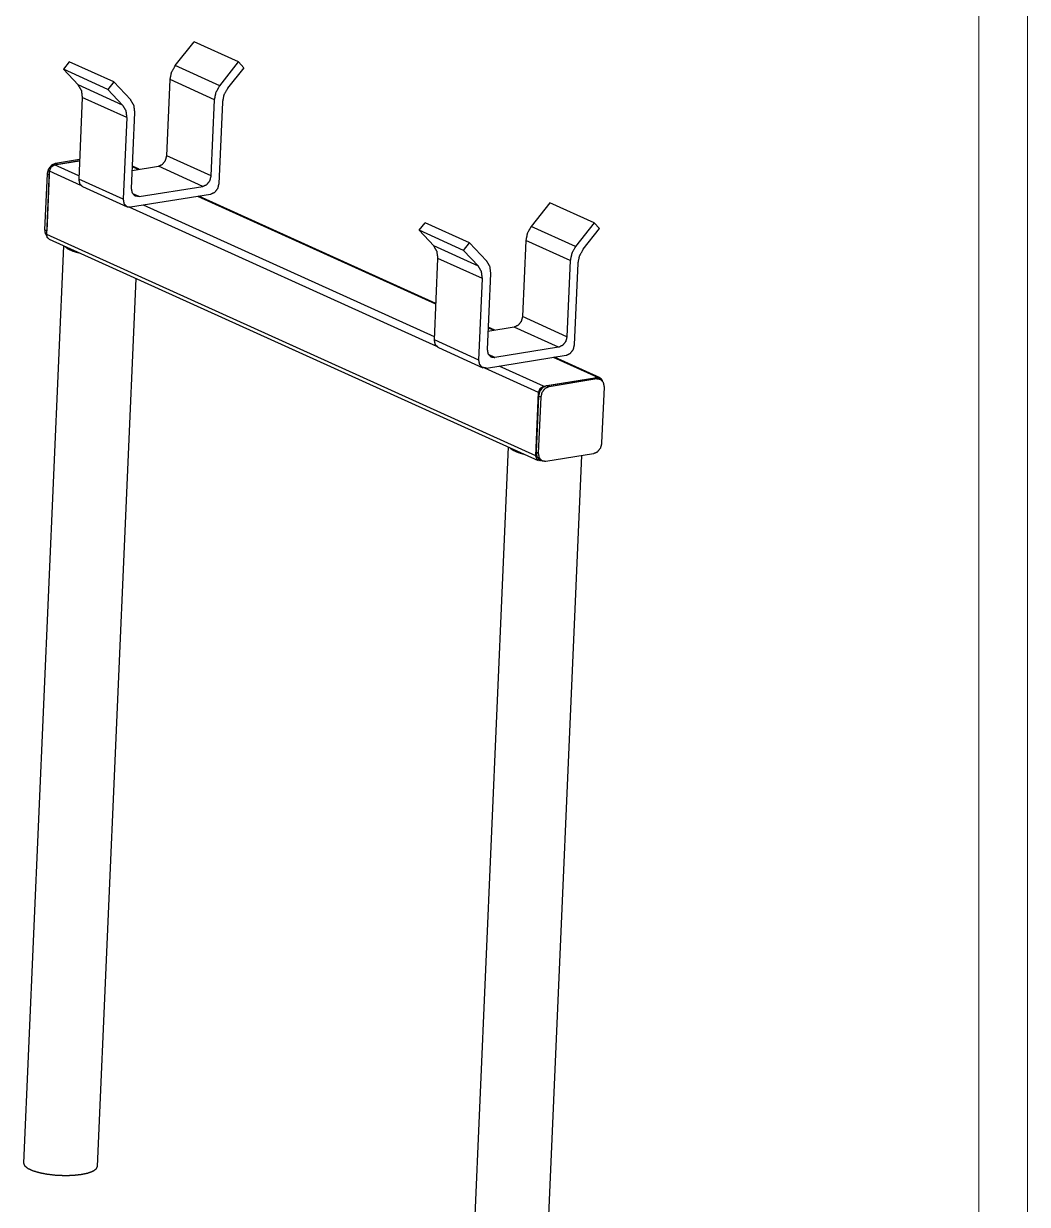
# Model space of a CAD drawing. Header units: millimetres. Extents: x 2210 to 79821, y -19430 to 2344.
# Drawn here: x 5692.5 to 5795.7, y 1602.5 to 1723.8 of the extents above; entities that cross this region are included whole.
import ezdxf

# ---------------------------------------------------------------- set-up
doc = ezdxf.new("R2010")
doc.units = ezdxf.units.MM
doc.layers.add('101', color=7, linetype='Continuous', true_color=0xffffff)

msp = doc.modelspace()

# ---------------------------------------------------------------- linework, layer by layer
at = {"layer": '101', "color": 133, "linetype": 'Continuous', "lineweight": 18}
for p, q in [((5795.68, 1492.82), (5795.68, 1789.82)), ((5790.68, 1497.82), (5790.68, 1784.82))]:
    msp.add_line(p, q, dxfattribs=at)
at = {"layer": '101', "color": 92, "linetype": 'Continuous', "lineweight": 25}
for p, q in [((5708.09, 1719.46), (5710.03, 1721.9)), ((5714.6, 1719.84), (5710.03, 1721.9)), ((5697.19, 1719.85), (5696.58, 1719.08)), ((5696.58, 1719.08), (5698.1, 1717.47)), ((5701.15, 1717.01), (5696.58, 1719.08)), ((5701.76, 1717.78), (5697.19, 1719.85)), ((5712.66, 1717.4), (5708.09, 1719.46)), ((5712.66, 1717.4), (5714.6, 1719.84)), ((5715.15, 1719.25), (5713.47, 1717.13)), ((5714.6, 1719.84), (5715.15, 1719.25)), ((5701.76, 1717.78), (5701.15, 1717.01)), ((5703.51, 1715.93), (5701.76, 1717.78)), ((5707.21, 1710.21), (5707.55, 1718.03)), ((5712.12, 1715.96), (5707.55, 1718.03)), ((5702.67, 1715.4), (5698.1, 1717.47)), ((5701.15, 1717.01), (5702.67, 1715.4)), ((5698.52, 1716.19), (5698.16, 1707.81)), ((5703.09, 1714.12), (5698.52, 1716.19)), ((5711.78, 1708.14), (5712.12, 1715.96)), ((5712.93, 1715.7), (5712.56, 1707.32)), ((5703.09, 1714.12), (5702.73, 1705.74)), ((5703.59, 1706.83), (5703.93, 1714.65)), ((5695.67, 1709.26), (5698.24, 1709.67)), ((5698.17, 1708.13), (5695.67, 1709.26)), ((5703.67, 1708.69), (5706.35, 1709.12)), ((5704.38, 1708.81), (5703.69, 1709.12)), ((5710.92, 1707.06), (5706.35, 1709.12)), ((5711.78, 1708.14), (5707.21, 1710.21)), ((5694.87, 1702.1), (5695.16, 1708.61)), ((5698.39, 1707.14), (5695.16, 1708.61)), ((5704.27, 1708.79), (5703.68, 1709.05)), ((5702.73, 1705.74), (5698.16, 1707.81)), ((5698.56, 1707.03), (5703.13, 1704.96)), ((5704.37, 1706.01), (5710.92, 1707.06)), ((5711.7, 1706.23), (5703.5, 1704.92)), ((5704.37, 1706.01), (5703.72, 1706.3)), ((5734.88, 1694.95), (5710.39, 1706.02)), ((5734.88, 1695.02), (5710.51, 1706.04)), ((5734.96, 1690.61), (5703.33, 1704.91)), ((5734.73, 1691.6), (5704.82, 1705.13)), ((5746.59, 1705.37), (5744.66, 1702.93)), ((5751.16, 1703.31), (5746.59, 1705.37)), ((5733.15, 1702.55), (5733.76, 1703.32)), ((5738.33, 1701.25), (5733.76, 1703.32)), ((5751.16, 1703.31), (5749.23, 1700.87)), ((5751.71, 1702.72), (5751.16, 1703.31)), ((5745.15, 1679.37), (5694.87, 1702.1)), ((5734.66, 1700.94), (5733.15, 1702.55)), ((5737.72, 1700.48), (5733.15, 1702.55)), ((5749.23, 1700.87), (5744.66, 1702.93)), ((5750.03, 1700.6), (5751.71, 1702.72)), ((5696.61, 1700.96), (5692.49, 1606.71)), ((5695.12, 1701.63), (5745.39, 1678.9)), ((5739.24, 1698.87), (5734.66, 1700.94)), ((5737.72, 1700.48), (5738.33, 1701.25)), ((5738.33, 1701.25), (5740.07, 1699.4)), ((5744.12, 1701.5), (5743.78, 1693.68)), ((5748.69, 1699.44), (5744.12, 1701.5)), ((5734.72, 1691.28), (5735.09, 1699.66)), ((5739.66, 1697.59), (5735.09, 1699.66)), ((5739.24, 1698.87), (5737.72, 1700.48)), ((5748.69, 1699.44), (5748.35, 1691.61)), ((5749.13, 1690.79), (5749.49, 1699.17)), ((5700.09, 1606.38), (5704.07, 1697.58)), ((5739.29, 1689.21), (5739.66, 1697.59)), ((5740.49, 1698.12), (5740.15, 1690.3)), ((5748.35, 1691.61), (5743.78, 1693.68)), ((5742.92, 1692.59), (5740.23, 1692.16)), ((5740.95, 1692.28), (5740.25, 1692.59)), ((5740.83, 1692.26), (5740.25, 1692.52)), ((5747.49, 1690.53), (5742.92, 1692.59)), ((5739.29, 1689.21), (5734.72, 1691.28)), ((5735.13, 1690.5), (5739.7, 1688.43)), ((5740.07, 1688.39), (5748.27, 1689.7)), ((5740.93, 1689.48), (5740.28, 1689.77)), ((5747.49, 1690.53), (5740.93, 1689.48)), ((5745.95, 1686.53), (5741.38, 1688.6)), ((5751.52, 1687.42), (5746.95, 1689.49)), ((5751.75, 1687.4), (5747.07, 1689.51)), ((5745.43, 1685.88), (5739.9, 1688.38)), ((5745.95, 1686.53), (5751.52, 1687.42)), ((5745.15, 1679.37), (5745.43, 1685.88)), ((5742.31, 1680.29), (5738.2, 1586.05)), ((5745.75, 1678.89), (5745.62, 1678.87)), ((5745.79, 1585.72), (5749.88, 1679.42))]:
    msp.add_line(p, q, dxfattribs=at)
at = {"layer": '101', "color": 72, "linetype": 'Continuous', "lineweight": 25}
for p, q in [((5698.24, 1709.81), (5695.77, 1709.41)), ((5696, 1709.31), (5695.77, 1709.41)), ((5698.24, 1709.67), (5696, 1709.31)), ((5694.91, 1708.33), (5694.66, 1702.58)), ((5695.14, 1708.22), (5694.89, 1702.48)), ((5695.14, 1708.22), (5694.91, 1708.33)), ((5694.89, 1702.48), (5694.66, 1702.58)), ((5751.2, 1687.37), (5746.28, 1686.58)), ((5751.43, 1687.27), (5746.51, 1686.48)), ((5751.43, 1687.27), (5751.2, 1687.37)), ((5751.8, 1687.22), (5751.57, 1687.33)), ((5746.51, 1686.48), (5746.28, 1686.58)), ((5751.95, 1680.7), (5752.2, 1686.44)), ((5745.42, 1685.5), (5745.17, 1679.75)), ((5745.65, 1685.39), (5745.4, 1679.65)), ((5745.65, 1685.39), (5745.42, 1685.5)), ((5745.4, 1679.65), (5745.17, 1679.75)), ((5745.57, 1678.97), (5745.8, 1678.87)), ((5746.17, 1678.82), (5751.09, 1679.61))]:
    msp.add_line(p, q, dxfattribs=at)
at = {"layer": '101', "color": 92, "linetype": 'Continuous', "lineweight": 25}
for points, knots in [([(5707.55, 1718.03), (5707.71, 1718.78), (5708.09, 1719.46)], [0, 0, 0.49687, 1, 1]), ([(5698.1, 1717.47), (5698.43, 1716.9), (5698.52, 1716.19)], [0, 0, 0.475972, 1, 1]), ([(5712.12, 1715.96), (5712.28, 1716.72), (5712.66, 1717.4)], [0, 0, 0.496868, 1, 1]), ([(5713.47, 1717.13), (5713.08, 1716.45), (5712.93, 1715.7)], [0, 0, 0.503138, 1, 1]), ([(5702.67, 1715.4), (5703, 1714.84), (5703.09, 1714.12)], [0, 0, 0.475966, 1, 1]), ([(5703.93, 1714.65), (5703.84, 1715.36), (5703.51, 1715.93)], [0, 0, 0.524034, 1, 1]), ([(5695.16, 1708.61), (5695.32, 1709.04), (5695.67, 1709.26)], [0, 0, 0.522094, 1, 1]), ([(5706.35, 1709.12), (5706.77, 1709.32), (5707.08, 1709.71), (5707.21, 1710.21)], [0, 0, 0.309845, 0.653229, 1, 1]), ([(5710.92, 1707.06), (5711.34, 1707.25), (5711.65, 1707.65), (5711.78, 1708.14)], [0, 0, 0.309854, 0.653236, 1, 1]), ([(5698.16, 1707.81), (5698.25, 1707.33), (5698.56, 1707.03)], [0, 0, 0.531433, 1, 1]), ([(5704.37, 1706.01), (5703.96, 1706.07), (5703.68, 1706.37), (5703.59, 1706.83)], [0, 0, 0.31618, 0.637131, 1, 1]), ([(5712.56, 1707.32), (5712.43, 1706.82), (5712.12, 1706.42), (5711.7, 1706.23)], [0, 0, 0.346778, 0.690158, 1, 1]), ([(5702.73, 1705.74), (5702.81, 1705.28), (5703.1, 1704.98), (5703.5, 1704.92)], [0, 0, 0.362875, 0.683831, 1, 1]), ([(5695.12, 1701.63), (5694.93, 1701.81), (5694.87, 1702.1)], [0, 0, 0.46856, 1, 1]), ([(5744.66, 1702.93), (5744.28, 1702.25), (5744.12, 1701.5)], [0, 0, 0.503132, 1, 1]), ([(5696.72, 1700.9), (5697.05, 1700.64), (5697.59, 1700.4), (5698.29, 1700.2)], [0, 0, 0.243219, 0.579389, 1, 1]), ([(5735.09, 1699.66), (5734.99, 1700.37), (5734.66, 1700.94)], [0, 0, 0.524033, 1, 1]), ([(5749.23, 1700.87), (5748.85, 1700.19), (5748.69, 1699.44)], [0, 0, 0.503132, 1, 1]), ([(5749.49, 1699.17), (5749.65, 1699.92), (5750.03, 1700.6)], [0, 0, 0.496865, 1, 1]), ([(5740.07, 1699.4), (5740.4, 1698.84), (5740.49, 1698.12)], [0, 0, 0.475977, 1, 1]), ([(5739.66, 1697.59), (5739.56, 1698.31), (5739.24, 1698.87)], [0, 0, 0.52403, 1, 1]), ([(5743.78, 1693.68), (5743.65, 1693.18), (5743.33, 1692.79), (5742.92, 1692.59)], [0, 0, 0.346767, 0.690143, 1, 1]), ([(5735.13, 1690.5), (5734.82, 1690.8), (5734.72, 1691.28)], [0, 0, 0.468556, 1, 1]), ([(5748.35, 1691.61), (5748.22, 1691.12), (5747.9, 1690.72), (5747.49, 1690.53)], [0, 0, 0.346761, 0.690148, 1, 1]), ([(5740.15, 1690.3), (5740.24, 1689.84), (5740.53, 1689.54), (5740.93, 1689.48)], [0, 0, 0.362865, 0.683837, 1, 1]), ([(5748.27, 1689.7), (5748.68, 1689.89), (5749, 1690.29), (5749.13, 1690.79)], [0, 0, 0.309854, 0.653216, 1, 1]), ([(5740.07, 1688.39), (5739.66, 1688.45), (5739.38, 1688.75), (5739.29, 1689.21)], [0, 0, 0.316168, 0.637124, 1, 1]), ([(5751.52, 1687.42), (5751.81, 1687.36), (5751.98, 1687.1)], [0, 0, 0.486167, 1, 1]), ([(5745.43, 1685.88), (5745.6, 1686.31), (5745.95, 1686.53)], [0, 0, 0.522098, 1, 1]), ([(5742.43, 1680.24), (5742.76, 1679.98), (5743.29, 1679.74), (5743.99, 1679.53)], [0, 0, 0.243222, 0.579387, 1, 1]), ([(5745.62, 1678.87), (5745.28, 1678.99), (5745.15, 1679.37)], [0, 0, 0.470616, 1, 1]), ([(5692.49, 1606.71), (5692.59, 1606.45), (5692.91, 1606.19), (5693.42, 1605.95), (5694.1, 1605.75), (5694.9, 1605.59), (5695.79, 1605.49), (5696.7, 1605.45), (5697.59, 1605.47), (5698.41, 1605.56), (5699.1, 1605.7), (5699.63, 1605.9), (5699.97, 1606.13), (5700.09, 1606.38)], [0, 0, 0.03427, 0.083561, 0.151761, 0.237387, 0.336663, 0.444579, 0.555446, 0.663359, 0.762632, 0.848252, 0.916448, 0.965732, 1, 1])]:
    msp.add_open_spline(points, degree=1, knots=knots, dxfattribs=at)
at = {"layer": '101', "color": 72, "linetype": 'Continuous', "lineweight": 25}
for points, knots in [([(5695.77, 1709.41), (5695.36, 1709.22), (5695.04, 1708.82), (5694.91, 1708.33)], [0, 0, 0.309845, 0.653229, 1, 1]), ([(5694.66, 1702.58), (5694.71, 1702.22), (5694.89, 1701.93)], [0, 0, 0.524913, 1, 1]), ([(5751.57, 1687.33), (5751.39, 1687.38), (5751.2, 1687.37)], [0, 0, 0.4917, 1, 1]), ([(5752.2, 1686.44), (5752.11, 1686.9), (5751.83, 1687.21), (5751.43, 1687.27)], [0, 0, 0.362862, 0.683831, 1, 1]), ([(5746.28, 1686.58), (5745.86, 1686.39), (5745.55, 1685.99), (5745.42, 1685.5)], [0, 0, 0.309854, 0.653216, 1, 1]), ([(5746.51, 1686.48), (5746.09, 1686.29), (5745.78, 1685.89), (5745.65, 1685.39)], [0, 0, 0.309843, 0.653228, 1, 1]), ([(5751.09, 1679.61), (5751.51, 1679.8), (5751.82, 1680.2), (5751.95, 1680.7)], [0, 0, 0.309857, 0.653233, 1, 1]), ([(5745.17, 1679.75), (5745.27, 1679.27), (5745.57, 1678.97)], [0, 0, 0.531454, 1, 1]), ([(5745.4, 1679.65), (5745.48, 1679.19), (5745.77, 1678.89), (5746.17, 1678.82)], [0, 0, 0.362865, 0.683837, 1, 1])]:
    msp.add_open_spline(points, degree=1, knots=knots, dxfattribs=at)

doc.saveas('drawing.dxf')
